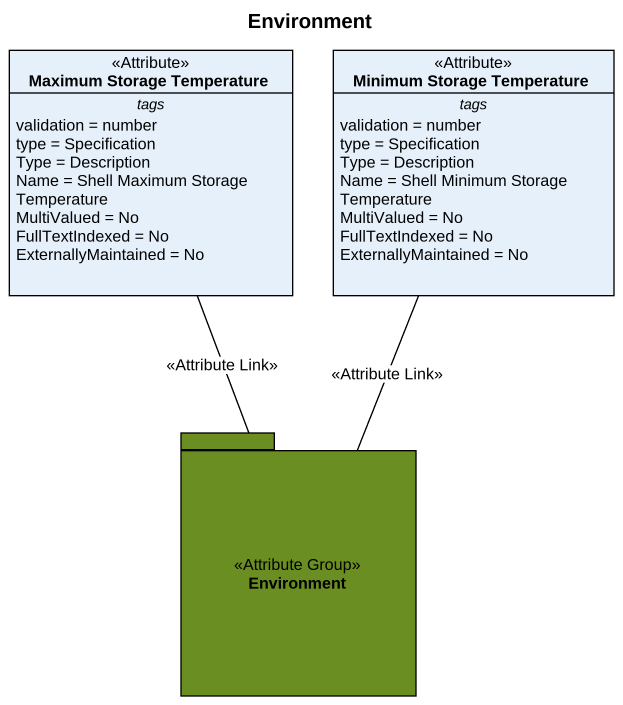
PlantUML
@startuml
title Environment
hide circle
hide empty members
class "Maximum Storage Temperature" as Maximum_Storage_Temperature <<Attribute>> {
  -- tags --
  validation = number
  type = Specification
  Type = Description
  Name = Shell Maximum Storage Temperature
  MultiValued = No
  FullTextIndexed = No
  ExternallyMaintained = No
}
class "Minimum Storage Temperature" as Minimum_Storage_Temperature <<Attribute>> {
  -- tags --
  validation = number
  type = Specification
  Type = Description
  Name = Shell Minimum Storage Temperature
  MultiValued = No
  FullTextIndexed = No
  ExternallyMaintained = No
}
package Environment <<Attribute Group>> #6B8E23 {
}
Environment -up- Maximum_Storage_Temperature : <<Attribute Link>>
Environment -up- Minimum_Storage_Temperature : <<Attribute Link>>
@enduml
